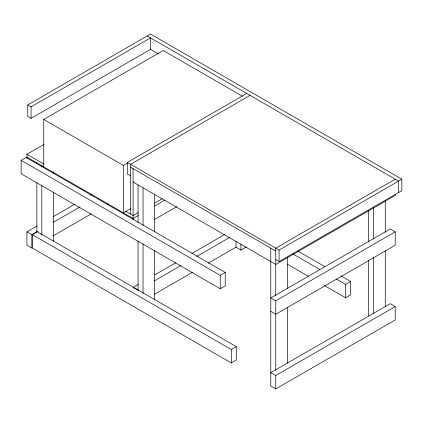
<?xml version="1.0" encoding="UTF-8"?>
<svg xmlns="http://www.w3.org/2000/svg" width="423" height="423" viewBox="0 0 423 423"><rect width="100%" height="100%" fill="white"/><g stroke="black" fill="none" stroke-linecap="round" stroke-linejoin="round"><path stroke-width="0.63" d="M27.749 104.941L31.064 106.86L150.514 37.896L150.514 49.391L31.064 118.35L27.749 116.436L27.749 104.941L150.514 34.062L401.85 179.172L401.85 190.667L279.085 261.546L275.764 259.627M43.77 166.874L43.77 119.46L163.215 50.496L242.279 96.143M26.919 158.419L26.919 154.268L44.061 144.37M21.15 160.375L26.126 157.504L225.205 272.438L225.205 285.848L220.23 288.724L21.15 173.784L21.15 160.375L220.23 275.315L225.205 272.438M130.607 175.82L127.286 173.906L127.286 162.411L246.736 93.451M43.77 119.46L123.4 165.435L127.402 163.125M250.051 95.365L130.607 164.325L130.607 214.133M37.61 231.429L31.894 234.728L31.894 248.137L26.919 245.266L26.919 231.857L37.203 225.914M53.208 216.676L74.924 204.14M90.358 195.23L92.071 194.236M53.039 222.519L79.899 207.011M37.784 232.053L236.288 346.659L236.288 360.068L231.312 362.945L32.233 248.005L32.233 234.596L37.208 231.725M53.039 235.928L91.331 213.821M107.336 204.584L108.478 203.923M130.829 208.56L123.4 212.848L123.4 165.435M138.236 212.6L133.092 215.571L125.673 211.289M154.813 203.029L162.242 198.741M138.236 215.476L133.092 218.442L26.919 157.145M154.607 206.022L164.875 200.095M154.607 219.431L176.851 206.593M138.226 284.446L133.092 287.407L138.067 290.278M154.765 274.897L175.862 262.715M191.831 253.493L224.909 234.4M154.607 280.735L180.843 265.586M196.806 256.37L229.314 237.599M154.607 294.144L192.814 272.084M208.216 263.191L236.156 247.058M235.949 241.242L235.949 247.18L240.925 250.051L246.456 246.863M395.214 179.172L275.764 248.137L275.764 295.418M127.286 162.411L279.085 250.051L401.85 179.172M395.214 231.852L390.239 228.98L270.789 297.94L275.764 300.816L395.214 231.852L395.214 245.261L275.764 314.226L270.789 311.354M32.233 234.596L231.312 349.535L236.288 346.659M336.486 279.101L345.639 284.383L350.619 281.512L350.619 294.921L345.639 297.792L324.473 285.573M395.214 306.564L390.239 303.693L270.789 372.652L275.764 375.524L395.214 306.564L395.214 319.973L275.764 388.938L270.789 386.062L270.789 248.137M147.193 35.981L398.529 181.086L398.529 192.581M150.049 49.121L158.62 54.07M297.988 251.125L324.875 266.649M340.89 275.896L350.619 281.512M293.012 253.996L319.899 269.52M130.607 167.201L275.764 251.008M287.291 264.105L308.457 276.325M133.092 182.049L275.764 264.417L395.214 195.458L395.214 194.178M26.919 154.268L44.04 164.156M26.919 231.857L31.894 234.728M385.258 200.523L385.258 232.201M385.258 250.68L385.258 306.775M373.646 207.228L373.646 238.905M373.646 257.385L373.646 313.48M368.671 210.294L368.671 241.972M368.671 260.452L368.671 315.886M345.639 284.383L345.639 297.792M287.381 257.697L287.381 288.713M287.381 307.193L287.381 363.283M279.085 250.051L279.085 261.546M275.764 300.816L275.764 369.988M275.764 375.524L275.764 388.938M240.925 244.113L240.925 250.051M231.312 349.535L231.312 362.945M220.23 275.315L220.23 288.724M154.659 194.268L154.659 231.883M154.659 250.363L154.659 299.859M143.048 187.775L143.048 225.39M143.048 243.87L143.048 293.366M138.067 184.904L138.067 222.593M138.067 240.999L138.067 290.49M133.092 168.64L133.092 219.722M53.462 171.727L53.462 173.7M53.462 192.111L53.462 241.433M41.851 165.277L41.851 166.593M41.851 185.665L41.851 234.987M36.87 162.406L36.87 163.722M36.87 182.789L36.87 232.111M31.064 106.86L31.064 118.35"/></g></svg>
